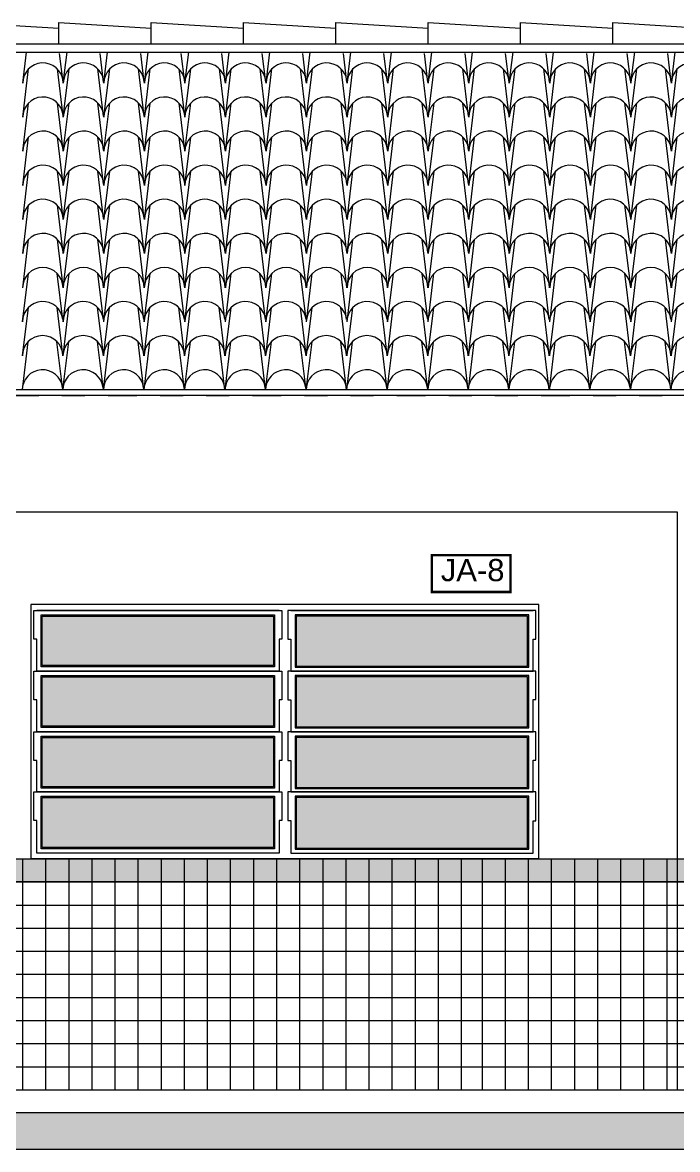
# Model space of a CAD drawing. Extents: x 183 to 373, y 23 to 105.
# Drawn here: x 250.505 to 253.342, y 46.322 to 51.2 of the extents above; entities that cross this region are included whole.
import ezdxf

# ---------------------------------------------------------------- set-up
doc = ezdxf.new("R2010")
doc.units = 0
doc.header["$LTSCALE"] = 0.005
doc.linetypes.add('C5', pattern=[60, 50, -5, 0, -5])
doc.linetypes.add('TRAÇO-2PTOS_P', pattern=[0.625, 0.25, -0.125, 0, -0.125, 0, -0.125])
for name, color, linetype in [('01', 1, 'CONTINUOUS'), ('0_HATCH', 1, 'CONTINUOUS'), ('252', 252, 'CONTINUOUS'), ('A-01', 1, 'CONTINUOUS'), ('A-CHAO_FACHADA', 8, 'CONTINUOUS'), ('A-COTAS', 1, 'CONTINUOUS'), ('A-HACH', 1, 'CONTINUOUS'), ('ARQ-EXO-1_100', 251, 'C5'), ('ARQ-SMB-1_100', 1, 'CONTINUOUS'), ('ARQ-TXT-1_075', 2, 'CONTINUOUS'), ('BL-AR-TELHA 2', 2, 'CONTINUOUS'), ('TELHA', 3, 'CONTINUOUS')]:
    doc.layers.add(name, color=color, linetype=linetype)
doc.styles.add('ESC-50-A20', font='arial.ttf', dxfattribs={"height": 0.1})

msp = doc.modelspace()

# ---------------------------------------------------------------- hatches: boundary and pattern name
at = {"layer": '0_HATCH'}
msp.add_hatch(color=160, dxfattribs=at).paths.add_polyline_path([(249.1814, 47.5803), (256.3908, 47.5803), (256.3908, 47.4803), (249.1814, 47.4803)])
at = {"layer": 'A-COTAS'}
h = msp.add_hatch(color=252, dxfattribs=at)
h.set_gradient(color1=(91, 91, 91), one_color=1, tint=1, name='INVHEMISPHERICAL')
h.paths.add_polyline_path([(250.5911, 48.6309), (250.5911, 48.4164), (251.5923, 48.4164), (251.5923, 48.6309)])
h.paths.add_polyline_path([(250.5911, 48.3684), (250.5911, 48.1539), (251.5923, 48.1539), (251.5923, 48.3684)])
h.paths.add_polyline_path([(250.5911, 48.1059), (250.5911, 47.8914), (251.5923, 47.8914), (251.5923, 48.1059)])
h.paths.add_polyline_path([(250.5911, 47.8459), (250.5911, 47.6289), (251.5923, 47.6289), (251.5923, 47.8459)])
h.paths.add_polyline_path([(252.6923, 48.4141), (252.6923, 48.6309), (251.6911, 48.6309), (251.6911, 48.4141)])
h.paths.add_polyline_path([(252.6923, 48.1516), (252.6923, 48.3684), (251.6911, 48.3684), (251.6911, 48.1516)])
h.paths.add_polyline_path([(252.6923, 47.8891), (252.6923, 48.1059), (251.6911, 48.1059), (251.6911, 47.8891)])
h.paths.add_polyline_path([(251.6911, 47.8459), (251.6911, 47.6266), (252.6923, 47.6266), (252.6923, 47.8459)])
at = {"layer": 'A-HACH'}
msp.add_hatch(color=254, dxfattribs=at).paths.add_polyline_path([(206.7713, 46.4803), (206.7713, 46.3223), (267.1607, 46.3223), (267.1607, 46.4803)])

# ---------------------------------------------------------------- linework, layer by layer
at = {"layer": '01', "color": 251}
for p, q in [((249.1814, 47.4803, -6.6453), (256.3908, 47.4803, -6.6453)), ((249.5117, 47.4803, -6.6453), (253.3417, 47.4803, -6.6453))]:
    msp.add_line(p, q, dxfattribs=at)
at = {"layer": '252', "linetype": 'Continuous'}
for p, q in [((250.5067, 46.5803, 13.2905), (250.5067, 47.5803, 13.2905)), ((250.6067, 46.5803, 13.2905), (250.6067, 47.5803, 13.2905)), ((250.7067, 46.5803, 13.2905), (250.7067, 47.5803, 13.2905)), ((250.8067, 46.5803, 13.2905), (250.8067, 47.5803, 13.2905)), ((250.9067, 46.5803, 13.2905), (250.9067, 47.5803, 13.2905)), ((251.0067, 46.5803, 13.2905), (251.0067, 47.5803, 13.2905)), ((251.1067, 46.5803, 13.2905), (251.1067, 47.5803, 13.2905)), ((251.2067, 46.5803, 13.2905), (251.2067, 47.5803, 13.2905)), ((251.3067, 46.5803, 13.2905), (251.3067, 47.5803, 13.2905)), ((251.4067, 46.5803, 13.2905), (251.4067, 47.5803, 13.2905)), ((251.5067, 46.5803, 13.2905), (251.5067, 47.5803, 13.2905)), ((251.6067, 46.5803, 13.2905), (251.6067, 47.5803, 13.2905)), ((251.7067, 46.5803, 13.2905), (251.7067, 47.5803, 13.2905)), ((251.8067, 46.5803, 13.2905), (251.8067, 47.5803, 13.2905)), ((251.9067, 46.5803, 13.2905), (251.9067, 47.5803, 13.2905)), ((252.0067, 46.5803, 13.2905), (252.0067, 47.5803, 13.2905)), ((252.0067, 46.5803, 13.2905), (252.0067, 47.5803, 13.2905)), ((252.1067, 46.5803, 13.2905), (252.1067, 47.5803, 13.2905)), ((252.2067, 46.5803, 13.2905), (252.2067, 47.5803, 13.2905)), ((252.3067, 46.5803, 13.2905), (252.3067, 47.5803, 13.2905)), ((252.3067, 46.5803, 13.2905), (252.3067, 47.5803, 13.2905)), ((252.4067, 46.5803, 13.2905), (252.4067, 47.5803, 13.2905)), ((252.4967, 46.5803, 16.6132), (252.4967, 47.5803, 16.6132)), ((252.5967, 46.5803, 16.6132), (252.5967, 47.5803, 16.6132)), ((252.6967, 46.5803, 16.6132), (252.6967, 47.5803, 16.6132)), ((252.7967, 46.5803, 16.6132), (252.7967, 47.5803, 16.6132)), ((252.8967, 46.5803, 16.6132), (252.8967, 47.5803, 16.6132)), ((252.9967, 46.5803, 16.6132), (252.9967, 47.5803, 16.6132)), ((253.0967, 46.5803, 16.6132), (253.0967, 47.5803, 16.6132)), ((253.1967, 46.5803, 16.6132), (253.1967, 47.5803, 16.6132)), ((253.2967, 46.5803, 16.6132), (253.2967, 47.5803, 16.6132)), ((249.1814, 47.3803, -1.9488), (256.3908, 47.3803, -1.9673)), ((249.5117, 47.3803, -0.6848), (253.3417, 47.3803, -1.3071)), ((249.1814, 47.2803, -1.9488), (256.3908, 47.2803, -1.9673)), ((249.5117, 47.2803, -0.6848), (253.3417, 47.2803, -1.3071)), ((249.1814, 47.1803, -1.9488), (256.3908, 47.1803, -1.9673)), ((249.5117, 47.1803, -0.6848), (253.3417, 47.1803, -1.3071)), ((249.1814, 47.0803, -1.9488), (257.4373, 47.0803, -1.97)), ((249.5117, 47.0803, -0.6848), (253.3417, 47.0803, -1.3071)), ((249.1814, 46.9803, -1.9488), (256.3908, 46.9803, -1.9673)), ((249.5117, 46.9803, -0.6848), (253.3417, 46.9803, -1.3071)), ((249.1814, 46.8803, -1.9488), (256.3908, 46.8803, -1.9673)), ((249.5117, 46.8803, -0.6848), (253.3417, 46.8803, -1.3071)), ((249.1814, 46.7803, -1.9488), (256.3908, 46.7803, -1.9673)), ((249.5117, 46.7803, -0.6848), (253.3417, 46.7803, -1.3071)), ((249.1814, 46.6803, -1.9488), (256.3908, 46.6803, -1.9673)), ((249.5117, 46.6803, -0.6848), (253.3417, 46.6803, -1.3071))]:
    msp.add_line(p, q, dxfattribs=at)
at = {"layer": '252', "linetype": 'Continuous', "elevation": 3.3226}
for points in [[(249.1814, 47.5803), (256.3908, 47.5803)], [(249.5117, 47.5803), (253.3417, 47.5803)], [(256.3908, 47.4803), (249.1814, 47.4803)], [(253.3417, 47.4803), (249.5117, 47.4803)]]:
    msp.add_lwpolyline(points, dxfattribs=at)
msp.add_lwpolyline([(249.1814, 47.5803), (256.3908, 47.5803), (256.3908, 47.4803), (249.1814, 47.4803)], close=True, dxfattribs=at)
at = {"layer": 'A-01', "color": 3}
for p, q in [((250.2621, 51.1998), (250.6621, 51.1753)), ((250.6621, 51.1077), (250.6621, 51.1998)), ((250.6621, 51.1998), (251.0621, 51.1753)), ((251.0621, 51.1077), (251.0621, 51.1998)), ((251.0621, 51.1998), (251.4621, 51.1753)), ((251.4621, 51.1077), (251.4621, 51.1998)), ((251.4621, 51.1998), (251.8621, 51.1753)), ((251.8621, 51.1077), (251.8621, 51.1998)), ((251.8621, 51.1998), (252.2621, 51.1753)), ((252.2621, 51.1077), (252.2621, 51.1998)), ((252.2621, 51.1998), (252.6621, 51.1753)), ((252.6621, 51.1077), (252.6621, 51.1998)), ((252.6621, 51.1998), (253.0621, 51.1753)), ((252.6621, 51.1998), (253.0621, 51.1753)), ((253.0621, 51.1077), (253.0621, 51.1998)), ((253.0621, 51.1998), (253.4621, 51.1753)), ((212.5123, 51.1077), (261.8473, 51.1077)), ((212.5123, 51.0717), (261.8473, 51.0717)), ((253.3417, 49.0811), (249.5117, 49.0811)), ((253.3417, 46.5803), (253.3417, 49.0811))]:
    msp.add_line(p, q, dxfattribs=at)
at = {"layer": 'A-01', "color": 5}
msp.add_line((208.0123, 46.5803), (266.3623, 46.5803), dxfattribs=at)
at = {"layer": 'A-01', "color": 8}
msp.add_line((267.1607, 46.3223), (206.7713, 46.3223), dxfattribs=at)
at = {"layer": 'A-CHAO_FACHADA', "color": 6}
msp.add_line((267.1607, 46.4803), (206.7713, 46.4803), dxfattribs=at)
at = {"layer": 'A-COTAS'}
for p, q in [((252.7417, 48.6803, 19.9358), (250.5417, 48.6803, 19.9358)), ((250.5417, 48.6803, 19.9358), (250.5417, 47.5803, 19.9358)), ((252.7417, 47.5803, 19.9358), (252.7417, 48.6803, 19.9358)), ((250.5544, 48.6549, 19.9358), (251.629, 48.6549, 19.9358)), ((250.5544, 48.5314, 19.9358), (250.5544, 48.6549, 19.9358)), ((251.6163, 48.6549, 19.9358), (250.5671, 48.6549, 19.9358)), ((250.5861, 48.6359, 19.9358), (251.5973, 48.6359, 19.9358)), ((250.5861, 48.4114, 19.9358), (250.5861, 48.6359, 19.9358)), ((250.5911, 48.6309, 19.9358), (251.5923, 48.6309, 19.9358)), ((250.5911, 48.4164, 19.9358), (250.5911, 48.6309, 19.9358)), ((251.5923, 48.6309, 19.9358), (251.5923, 48.4164, 19.9358)), ((251.5973, 48.6359, 19.9358), (251.5973, 48.4114, 19.9358)), ((251.629, 48.6549, 19.9358), (251.629, 48.5314, 19.9358)), ((252.729, 48.6549, 19.9358), (251.6544, 48.6549, 19.9358)), ((251.6544, 48.6549, 19.9358), (251.6544, 48.5314, 19.9358)), ((251.6671, 48.6549, 19.9358), (252.7163, 48.6549, 19.9358)), ((252.6973, 48.6359, 19.9358), (251.6861, 48.6359, 19.9358)), ((251.6861, 48.6359, 19.9358), (251.6861, 48.4091, 19.9358)), ((252.6923, 48.6309, 19.9358), (251.6911, 48.6309, 19.9358)), ((251.6911, 48.6309, 19.9358), (251.6911, 48.4141, 19.9358)), ((252.6923, 48.4141, 19.9358), (252.6923, 48.6309, 19.9358)), ((252.6973, 48.4091, 19.9358), (252.6973, 48.6359, 19.9358)), ((252.729, 48.5316, 19.9358), (252.729, 48.6549, 19.9358)), ((252.7163, 48.3924, 19.9358), (252.7163, 48.5316, 19.9358)), ((252.7163, 48.5316, 19.9358), (252.729, 48.5316, 19.9358)), ((250.5671, 48.5314, 19.9358), (250.5544, 48.5314, 19.9358)), ((250.5671, 48.3924, 19.9358), (250.5671, 48.5314, 19.9358)), ((251.629, 48.5314, 19.9358), (251.6163, 48.5314, 19.9358)), ((251.6163, 48.5314, 19.9358), (251.6163, 48.3924, 19.9358)), ((251.6544, 48.5314, 19.9358), (251.6671, 48.5314, 19.9358)), ((251.6671, 48.5314, 19.9358), (251.6671, 48.3924, 19.9358)), ((250.5544, 48.3924, 19.9358), (251.629, 48.3924, 19.9358)), ((250.5544, 48.2689, 19.9358), (250.5544, 48.3924, 19.9358)), ((251.6163, 48.3924, 19.9358), (250.5671, 48.3924, 19.9358)), ((251.6163, 48.3924, 19.9358), (250.5671, 48.3924, 19.9358)), ((251.5973, 48.4114, 19.9358), (250.5861, 48.4114, 19.9358)), ((251.5923, 48.4164, 19.9358), (250.5911, 48.4164, 19.9358)), ((251.629, 48.3924, 19.9358), (251.629, 48.2689, 19.9358)), ((252.729, 48.3924, 19.9358), (251.6544, 48.3924, 19.9358)), ((251.6544, 48.3924, 19.9358), (251.6544, 48.2689, 19.9358)), ((251.6671, 48.3924, 19.9358), (252.7163, 48.3924, 19.9358)), ((251.6671, 48.3924, 19.9358), (252.7163, 48.3924, 19.9358)), ((251.6861, 48.4091, 19.9358), (252.6973, 48.4091, 19.9358)), ((251.6911, 48.4141, 19.9358), (252.6923, 48.4141, 19.9358)), ((252.729, 48.2691, 19.9358), (252.729, 48.3924, 19.9358)), ((250.5861, 48.3734, 19.9358), (251.5973, 48.3734, 19.9358)), ((250.5861, 48.1489, 19.9358), (250.5861, 48.3734, 19.9358)), ((250.5911, 48.3684, 19.9358), (251.5923, 48.3684, 19.9358)), ((250.5911, 48.1539, 19.9358), (250.5911, 48.3684, 19.9358)), ((251.5923, 48.3684, 19.9358), (251.5923, 48.1539, 19.9358)), ((251.5973, 48.3734, 19.9358), (251.5973, 48.1489, 19.9358)), ((252.6973, 48.3734, 19.9358), (251.6861, 48.3734, 19.9358)), ((251.6861, 48.3734, 19.9358), (251.6861, 48.1466, 19.9358)), ((252.6923, 48.3684, 19.9358), (251.6911, 48.3684, 19.9358)), ((251.6911, 48.3684, 19.9358), (251.6911, 48.1516, 19.9358)), ((252.6923, 48.1516, 19.9358), (252.6923, 48.3684, 19.9358)), ((252.6973, 48.1466, 19.9358), (252.6973, 48.3734, 19.9358)), ((250.5671, 48.2689, 19.9358), (250.5544, 48.2689, 19.9358)), ((250.5671, 48.1299, 19.9358), (250.5671, 48.2689, 19.9358)), ((251.629, 48.2689, 19.9358), (251.6163, 48.2689, 19.9358)), ((251.6163, 48.2689, 19.9358), (251.6163, 48.1299, 19.9358)), ((251.6544, 48.2689, 19.9358), (251.6671, 48.2689, 19.9358)), ((251.6671, 48.2689, 19.9358), (251.6671, 48.1299, 19.9358)), ((252.7163, 48.1299, 19.9358), (252.7163, 48.2691, 19.9358)), ((252.7163, 48.2691, 19.9358), (252.729, 48.2691, 19.9358)), ((251.5973, 48.1489, 19.9358), (250.5861, 48.1489, 19.9358)), ((251.5923, 48.1539, 19.9358), (250.5911, 48.1539, 19.9358)), ((251.6861, 48.1466, 19.9358), (252.6973, 48.1466, 19.9358)), ((251.6911, 48.1516, 19.9358), (252.6923, 48.1516, 19.9358)), ((250.5544, 48.1299, 19.9358), (251.629, 48.1299, 19.9358)), ((250.5544, 48.0064, 19.9358), (250.5544, 48.1299, 19.9358)), ((251.6163, 48.1299, 19.9358), (250.5671, 48.1299, 19.9358)), ((251.6163, 48.1299, 19.9358), (250.5671, 48.1299, 19.9358)), ((250.5861, 48.1109, 19.9358), (251.5973, 48.1109, 19.9358)), ((250.5861, 47.8864, 19.9358), (250.5861, 48.1109, 19.9358)), ((250.5911, 48.1059, 19.9358), (251.5923, 48.1059, 19.9358)), ((250.5911, 47.8914, 19.9358), (250.5911, 48.1059, 19.9358)), ((251.5923, 48.1059, 19.9358), (251.5923, 47.8914, 19.9358)), ((251.5973, 48.1109, 19.9358), (251.5973, 47.8864, 19.9358)), ((251.629, 48.1299, 19.9358), (251.629, 48.0064, 19.9358)), ((252.729, 48.1299, 19.9358), (251.6544, 48.1299, 19.9358)), ((251.6544, 48.1299, 19.9358), (251.6544, 48.0064, 19.9358)), ((251.6671, 48.1299, 19.9358), (252.7163, 48.1299, 19.9358)), ((251.6671, 48.1299, 19.9358), (252.7163, 48.1299, 19.9358)), ((252.6973, 48.1109, 19.9358), (251.6861, 48.1109, 19.9358)), ((251.6861, 48.1109, 19.9358), (251.6861, 47.8841, 19.9358)), ((252.6923, 48.1059, 19.9358), (251.6911, 48.1059, 19.9358)), ((251.6911, 48.1059, 19.9358), (251.6911, 47.8891, 19.9358)), ((252.6923, 47.8891, 19.9358), (252.6923, 48.1059, 19.9358)), ((252.6973, 47.8841, 19.9358), (252.6973, 48.1109, 19.9358)), ((252.729, 48.0066, 19.9358), (252.729, 48.1299, 19.9358)), ((250.5671, 48.0064, 19.9358), (250.5544, 48.0064, 19.9358)), ((250.5671, 47.8699, 19.9358), (250.5671, 48.0064, 19.9358)), ((251.629, 48.0064, 19.9358), (251.6163, 48.0064, 19.9358)), ((251.6163, 48.0064, 19.9358), (251.6163, 47.8699, 19.9358)), ((251.6544, 48.0064, 19.9358), (251.6671, 48.0064, 19.9358)), ((251.6671, 48.0064, 19.9358), (251.6671, 47.8699, 19.9358)), ((252.7163, 47.8699, 19.9358), (252.7163, 48.0066, 19.9358)), ((252.7163, 48.0066, 19.9358), (252.729, 48.0066, 19.9358)), ((250.5544, 47.8699, 19.9358), (251.629, 47.8699, 19.9358)), ((250.5544, 47.7464, 19.9358), (250.5544, 47.8699, 19.9358)), ((251.6163, 47.8699, 19.9358), (250.5671, 47.8699, 19.9358)), ((251.6163, 47.8699, 19.9358), (250.5671, 47.8699, 19.9358)), ((251.5973, 47.8864, 19.9358), (250.5861, 47.8864, 19.9358)), ((250.5861, 47.8509, 19.9358), (251.5973, 47.8509, 19.9358)), ((250.5861, 47.6239, 19.9358), (250.5861, 47.8509, 19.9358)), ((251.5923, 47.8914, 19.9358), (250.5911, 47.8914, 19.9358)), ((251.5973, 47.8509, 19.9358), (251.5973, 47.6239, 19.9358)), ((251.629, 47.8699, 19.9358), (251.629, 47.7464, 19.9358)), ((252.729, 47.8699, 19.9358), (251.6544, 47.8699, 19.9358)), ((251.6544, 47.8699, 19.9358), (251.6544, 47.7464, 19.9358)), ((251.6671, 47.8699, 19.9358), (252.7163, 47.8699, 19.9358)), ((251.6671, 47.8699, 19.9358), (252.7163, 47.8699, 19.9358)), ((251.6861, 47.8841, 19.9358), (252.6973, 47.8841, 19.9358)), ((252.6973, 47.8509, 19.9358), (251.6861, 47.8509, 19.9358)), ((251.6861, 47.8509, 19.9358), (251.6861, 47.6216, 19.9358)), ((251.6911, 47.8891, 19.9358), (252.6923, 47.8891, 19.9358)), ((252.6973, 47.6216, 19.9358), (252.6973, 47.8509, 19.9358)), ((252.729, 47.7441, 19.9358), (252.729, 47.8699, 19.9358)), ((250.5911, 47.8459, 19.9358), (251.5923, 47.8459, 19.9358)), ((250.5911, 47.6289, 19.9358), (250.5911, 47.8459, 19.9358)), ((251.5923, 47.8459, 19.9358), (251.5923, 47.6289, 19.9358)), ((252.6923, 47.8459, 19.9358), (251.6911, 47.8459, 19.9358)), ((251.6911, 47.8459, 19.9358), (251.6911, 47.6266, 19.9358)), ((252.6923, 47.6266, 19.9358), (252.6923, 47.8459, 19.9358)), ((250.5671, 47.7464, 19.9358), (250.5544, 47.7464, 19.9358)), ((250.5671, 47.6049, 19.9358), (250.5671, 47.7464, 19.9358)), ((251.629, 47.7464, 19.9358), (251.6163, 47.7464, 19.9358)), ((251.6163, 47.7464, 19.9358), (251.6163, 47.6049, 19.9358)), ((251.6544, 47.7464, 19.9358), (251.6671, 47.7464, 19.9358)), ((251.6671, 47.7464, 19.9358), (251.6671, 47.6049, 19.9358)), ((252.7163, 47.6049, 19.9358), (252.7163, 47.7441, 19.9358)), ((252.7163, 47.7441, 19.9358), (252.729, 47.7441, 19.9358)), ((251.6163, 47.6049, 19.9358), (250.5671, 47.6049, 19.9358)), ((251.5973, 47.6239, 19.9358), (250.5861, 47.6239, 19.9358)), ((251.5923, 47.6289, 19.9358), (250.5911, 47.6289, 19.9358)), ((251.6671, 47.6049, 19.9358), (252.7163, 47.6049, 19.9358)), ((251.6861, 47.6216, 19.9358), (252.6973, 47.6216, 19.9358)), ((251.6911, 47.6266, 19.9358), (252.6923, 47.6266, 19.9358)), ((252.7417, 47.5803, 19.9358), (250.5417, 47.5803, 19.9358))]:
    msp.add_line(p, q, dxfattribs=at)
at = {"layer": 'ARQ-EXO-1_100', "color": 252, "linetype": 'TRAÇO-2PTOS_P', "ltscale": 100}
for p, q in [((205.8759, 49.5853), (267.1857, 49.5853)), ((205.8759, 46.5803), (267.1857, 46.5803))]:
    msp.add_line(p, q, dxfattribs=at)
at = {"layer": 'ARQ-SMB-1_100', "color": 252, "ltscale": 10, "const_width": 0.0107, "elevation": 19.9358}
msp.add_lwpolyline([(252.2781, 48.7349), (252.619, 48.7349), (252.619, 48.8949), (252.2781, 48.8949)], close=True, dxfattribs=at)
at = {"layer": 'BL-AR-TELHA 2'}
for p, q in [((250.5066, 50.9375), (250.5227, 51.0717)), ((250.6821, 50.9375), (250.6983, 51.0717)), ((250.8577, 50.9375), (250.8739, 51.0717)), ((251.0333, 50.9375), (251.0494, 51.0717)), ((251.2088, 50.9375), (251.225, 51.0717)), ((251.3844, 50.9375), (251.4006, 51.0717)), ((251.56, 50.9375), (251.5761, 51.0717)), ((251.7356, 50.9375), (251.7517, 51.0717)), ((251.9111, 50.9375), (251.9273, 51.0717)), ((252.0867, 50.9375), (252.1028, 51.0717)), ((252.2623, 50.9375), (252.2784, 51.0717)), ((252.4378, 50.9375), (252.454, 51.0717)), ((252.6134, 50.9375), (252.6296, 51.0717)), ((252.789, 50.9375), (252.8051, 51.0717)), ((252.9645, 50.9375), (252.9807, 51.0717)), ((253.1401, 50.9375), (253.1563, 51.0717)), ((253.3157, 50.9375), (253.3318, 51.0717)), ((250.681, 50.9423), (250.6661, 51.066)), ((250.8566, 50.9423), (250.8417, 51.066)), ((251.0321, 50.9423), (251.0172, 51.066)), ((251.2077, 50.9423), (251.1928, 51.066)), ((251.3833, 50.9423), (251.3684, 51.066)), ((251.5588, 50.9423), (251.5439, 51.066)), ((251.7344, 50.9423), (251.7195, 51.066)), ((251.91, 50.9423), (251.8951, 51.066)), ((252.0856, 50.9423), (252.0707, 51.066)), ((252.2611, 50.9423), (252.2462, 51.066)), ((252.4367, 50.9423), (252.4218, 51.066)), ((252.6123, 50.9423), (252.5974, 51.066)), ((252.7878, 50.9423), (252.7729, 51.066)), ((252.9634, 50.9423), (252.9485, 51.066)), ((253.139, 50.9423), (253.1241, 51.066)), ((253.3145, 50.9423), (253.2996, 51.066)), ((250.5066, 50.79), (250.5317, 50.9989)), ((250.681, 50.7947), (250.6564, 50.9989)), ((250.6821, 50.79), (250.7073, 50.9989)), ((250.8566, 50.7947), (250.832, 50.9989)), ((250.8577, 50.79), (250.8829, 50.9989)), ((251.0321, 50.7947), (251.0076, 50.9989)), ((251.0333, 50.79), (251.0584, 50.9989)), ((251.2077, 50.7947), (251.1831, 50.9989)), ((251.2088, 50.79), (251.234, 50.9989)), ((251.3833, 50.7947), (251.3587, 50.9989)), ((251.3844, 50.79), (251.4096, 50.9989)), ((251.5588, 50.7947), (251.5343, 50.9989)), ((251.56, 50.79), (251.5851, 50.9989)), ((251.7344, 50.7947), (251.7098, 50.9989)), ((251.7356, 50.79), (251.7607, 50.9989)), ((251.91, 50.7947), (251.8854, 50.9989)), ((251.9111, 50.79), (251.9363, 50.9989)), ((252.0856, 50.7947), (252.061, 50.9989)), ((252.0867, 50.79), (252.1118, 50.9989)), ((252.2611, 50.7947), (252.2365, 50.9989)), ((252.2623, 50.79), (252.2874, 50.9989)), ((252.4367, 50.7947), (252.4121, 50.9989)), ((252.4378, 50.79), (252.463, 50.9989)), ((252.6123, 50.7947), (252.5877, 50.9989)), ((252.6134, 50.79), (252.6386, 50.9989)), ((252.7878, 50.7947), (252.7633, 50.9989)), ((252.789, 50.79), (252.8141, 50.9989)), ((252.9634, 50.7947), (252.9388, 50.9989)), ((252.9645, 50.79), (252.9897, 50.9989)), ((253.139, 50.7947), (253.1144, 50.9989)), ((253.1401, 50.79), (253.1653, 50.9989)), ((253.3145, 50.7947), (253.29, 50.9989)), ((253.3157, 50.79), (253.3408, 50.9989)), ((250.5066, 50.6424), (250.5317, 50.8514)), ((250.681, 50.6472), (250.6564, 50.8514)), ((250.6821, 50.6424), (250.7073, 50.8514)), ((250.8566, 50.6472), (250.832, 50.8514)), ((250.8577, 50.6424), (250.8829, 50.8514)), ((251.0321, 50.6472), (251.0076, 50.8514)), ((251.0333, 50.6424), (251.0584, 50.8514)), ((251.2077, 50.6472), (251.1831, 50.8514)), ((251.2088, 50.6424), (251.234, 50.8514)), ((251.3833, 50.6472), (251.3587, 50.8514)), ((251.3844, 50.6424), (251.4096, 50.8514)), ((251.5588, 50.6472), (251.5343, 50.8514)), ((251.56, 50.6424), (251.5851, 50.8514)), ((251.7344, 50.6472), (251.7098, 50.8514)), ((251.7356, 50.6424), (251.7607, 50.8514)), ((251.91, 50.6472), (251.8854, 50.8514)), ((251.9111, 50.6424), (251.9363, 50.8514)), ((252.0856, 50.6472), (252.061, 50.8514)), ((252.0867, 50.6424), (252.1118, 50.8514)), ((252.2611, 50.6472), (252.2365, 50.8514)), ((252.2623, 50.6424), (252.2874, 50.8514)), ((252.4367, 50.6472), (252.4121, 50.8514)), ((252.4378, 50.6424), (252.463, 50.8514)), ((252.6123, 50.6472), (252.5877, 50.8514)), ((252.6134, 50.6424), (252.6386, 50.8514)), ((252.7878, 50.6472), (252.7633, 50.8514)), ((252.789, 50.6424), (252.8141, 50.8514)), ((252.9634, 50.6472), (252.9388, 50.8514)), ((252.9645, 50.6424), (252.9897, 50.8514)), ((253.139, 50.6472), (253.1144, 50.8514)), ((253.1401, 50.6424), (253.1653, 50.8514)), ((253.3145, 50.6472), (253.29, 50.8514)), ((253.3157, 50.6424), (253.3408, 50.8514)), ((250.5066, 50.4949), (250.5317, 50.7038)), ((250.681, 50.4996), (250.6564, 50.7038)), ((250.6821, 50.4949), (250.7073, 50.7038)), ((250.8566, 50.4996), (250.832, 50.7038)), ((250.8577, 50.4949), (250.8829, 50.7038)), ((251.0321, 50.4996), (251.0076, 50.7038)), ((251.0333, 50.4949), (251.0584, 50.7038)), ((251.2077, 50.4996), (251.1831, 50.7038)), ((251.2088, 50.4949), (251.234, 50.7038)), ((251.3833, 50.4996), (251.3587, 50.7038)), ((251.3844, 50.4949), (251.4096, 50.7038)), ((251.5588, 50.4996), (251.5343, 50.7038)), ((251.56, 50.4949), (251.5851, 50.7038)), ((251.7344, 50.4996), (251.7098, 50.7038)), ((251.7356, 50.4949), (251.7607, 50.7038)), ((251.91, 50.4996), (251.8854, 50.7038)), ((251.9111, 50.4949), (251.9363, 50.7038)), ((252.0856, 50.4996), (252.061, 50.7038)), ((252.0867, 50.4949), (252.1118, 50.7038)), ((252.2611, 50.4996), (252.2365, 50.7038)), ((252.2623, 50.4949), (252.2874, 50.7038)), ((252.4367, 50.4996), (252.4121, 50.7038)), ((252.4378, 50.4949), (252.463, 50.7038)), ((252.6123, 50.4996), (252.5877, 50.7038)), ((252.6134, 50.4949), (252.6386, 50.7038)), ((252.7878, 50.4996), (252.7633, 50.7038)), ((252.789, 50.4949), (252.8141, 50.7038)), ((252.9634, 50.4996), (252.9388, 50.7038)), ((252.9645, 50.4949), (252.9897, 50.7038)), ((253.139, 50.4996), (253.1144, 50.7038)), ((253.1401, 50.4949), (253.1653, 50.7038)), ((253.3145, 50.4996), (253.29, 50.7038)), ((253.3157, 50.4949), (253.3408, 50.7038)), ((250.5066, 50.3473), (250.5317, 50.5563)), ((250.681, 50.3521), (250.6564, 50.5563)), ((250.6821, 50.3473), (250.7073, 50.5563)), ((250.8566, 50.3521), (250.832, 50.5563)), ((250.8577, 50.3473), (250.8829, 50.5563)), ((251.0321, 50.3521), (251.0076, 50.5563)), ((251.0333, 50.3473), (251.0584, 50.5563)), ((251.2077, 50.3521), (251.1831, 50.5563)), ((251.2088, 50.3473), (251.234, 50.5563)), ((251.3833, 50.3521), (251.3587, 50.5563)), ((251.3844, 50.3473), (251.4096, 50.5563)), ((251.5588, 50.3521), (251.5343, 50.5563)), ((251.56, 50.3473), (251.5851, 50.5563)), ((251.7344, 50.3521), (251.7098, 50.5563)), ((251.7356, 50.3473), (251.7607, 50.5563)), ((251.91, 50.3521), (251.8854, 50.5563)), ((251.9111, 50.3473), (251.9363, 50.5563)), ((252.0856, 50.3521), (252.061, 50.5563)), ((252.0867, 50.3473), (252.1118, 50.5563)), ((252.2611, 50.3521), (252.2365, 50.5563)), ((252.2623, 50.3473), (252.2874, 50.5563)), ((252.4367, 50.3521), (252.4121, 50.5563)), ((252.4378, 50.3473), (252.463, 50.5563)), ((252.6123, 50.3521), (252.5877, 50.5563)), ((252.6134, 50.3473), (252.6386, 50.5563)), ((252.7878, 50.3521), (252.7633, 50.5563)), ((252.789, 50.3473), (252.8141, 50.5563)), ((252.9634, 50.3521), (252.9388, 50.5563)), ((252.9645, 50.3473), (252.9897, 50.5563)), ((253.139, 50.3521), (253.1144, 50.5563)), ((253.1401, 50.3473), (253.1653, 50.5563)), ((253.3145, 50.3521), (253.29, 50.5563)), ((253.3157, 50.3473), (253.3408, 50.5563)), ((250.5066, 50.1998), (250.5317, 50.4087)), ((250.681, 50.2045), (250.6564, 50.4087)), ((250.6821, 50.1998), (250.7073, 50.4087)), ((250.8566, 50.2045), (250.832, 50.4087)), ((250.8577, 50.1998), (250.8829, 50.4087)), ((251.0321, 50.2045), (251.0076, 50.4087)), ((251.0333, 50.1998), (251.0584, 50.4087)), ((251.2077, 50.2045), (251.1831, 50.4087)), ((251.2088, 50.1998), (251.234, 50.4087)), ((251.3833, 50.2045), (251.3587, 50.4087)), ((251.3844, 50.1998), (251.4096, 50.4087)), ((251.5588, 50.2045), (251.5343, 50.4087)), ((251.56, 50.1998), (251.5851, 50.4087)), ((251.7344, 50.2045), (251.7098, 50.4087)), ((251.7356, 50.1998), (251.7607, 50.4087)), ((251.91, 50.2045), (251.8854, 50.4087)), ((251.9111, 50.1998), (251.9363, 50.4087)), ((252.0856, 50.2045), (252.061, 50.4087)), ((252.0867, 50.1998), (252.1118, 50.4087)), ((252.2611, 50.2045), (252.2365, 50.4087)), ((252.2623, 50.1998), (252.2874, 50.4087)), ((252.4367, 50.2045), (252.4121, 50.4087)), ((252.4378, 50.1998), (252.463, 50.4087)), ((252.6123, 50.2045), (252.5877, 50.4087)), ((252.6134, 50.1998), (252.6386, 50.4087)), ((252.7878, 50.2045), (252.7633, 50.4087)), ((252.789, 50.1998), (252.8141, 50.4087)), ((252.9634, 50.2045), (252.9388, 50.4087)), ((252.9645, 50.1998), (252.9897, 50.4087)), ((253.139, 50.2045), (253.1144, 50.4087)), ((253.1401, 50.1998), (253.1653, 50.4087)), ((253.3145, 50.2045), (253.29, 50.4087)), ((253.3157, 50.1998), (253.3408, 50.4087)), ((250.5066, 50.0522), (250.5317, 50.2612)), ((250.681, 50.057), (250.6564, 50.2612)), ((250.6821, 50.0522), (250.7073, 50.2612)), ((250.8566, 50.057), (250.832, 50.2612)), ((250.8577, 50.0522), (250.8829, 50.2612)), ((251.0321, 50.057), (251.0076, 50.2612)), ((251.0333, 50.0522), (251.0584, 50.2612)), ((251.2077, 50.057), (251.1831, 50.2612)), ((251.2088, 50.0522), (251.234, 50.2612)), ((251.3833, 50.057), (251.3587, 50.2612)), ((251.3844, 50.0522), (251.4096, 50.2612)), ((251.5588, 50.057), (251.5343, 50.2612)), ((251.56, 50.0522), (251.5851, 50.2612)), ((251.7344, 50.057), (251.7098, 50.2612)), ((251.7356, 50.0522), (251.7607, 50.2612)), ((251.91, 50.057), (251.8854, 50.2612)), ((251.9111, 50.0522), (251.9363, 50.2612)), ((252.0856, 50.057), (252.061, 50.2612)), ((252.0867, 50.0522), (252.1118, 50.2612)), ((252.2611, 50.057), (252.2365, 50.2612)), ((252.2623, 50.0522), (252.2874, 50.2612)), ((252.4367, 50.057), (252.4121, 50.2612)), ((252.4378, 50.0522), (252.463, 50.2612)), ((252.6123, 50.057), (252.5877, 50.2612)), ((252.6134, 50.0522), (252.6386, 50.2612)), ((252.7878, 50.057), (252.7633, 50.2612)), ((252.789, 50.0522), (252.8141, 50.2612)), ((252.9634, 50.057), (252.9388, 50.2612)), ((252.9645, 50.0522), (252.9897, 50.2612)), ((253.139, 50.057), (253.1144, 50.2612)), ((253.1401, 50.0522), (253.1653, 50.2612)), ((253.3145, 50.057), (253.29, 50.2612)), ((253.3157, 50.0522), (253.3408, 50.2612)), ((250.506, 49.9047), (250.5311, 50.1136)), ((250.6799, 49.9142), (250.6558, 50.1136)), ((250.6816, 49.9047), (250.7067, 50.1136)), ((250.8554, 49.9142), (250.8314, 50.1136)), ((250.8571, 49.9047), (250.8823, 50.1136)), ((251.031, 49.9142), (251.007, 50.1136)), ((251.0327, 49.9047), (251.0579, 50.1136)), ((251.2066, 49.9142), (251.1826, 50.1136)), ((251.2083, 49.9047), (251.2334, 50.1136)), ((251.3821, 49.9142), (251.3581, 50.1136)), ((251.3838, 49.9047), (251.409, 50.1136)), ((251.5577, 49.9142), (251.5337, 50.1136)), ((251.5594, 49.9047), (251.5846, 50.1136)), ((251.7333, 49.9142), (251.7093, 50.1136)), ((251.735, 49.9047), (251.7601, 50.1136)), ((251.9088, 49.9142), (251.8848, 50.1136)), ((251.9106, 49.9047), (251.9357, 50.1136)), ((252.0844, 49.9142), (252.0604, 50.1136)), ((252.0861, 49.9047), (252.1113, 50.1136)), ((252.26, 49.9142), (252.236, 50.1136)), ((252.2617, 49.9047), (252.2868, 50.1136)), ((252.4356, 49.9142), (252.4115, 50.1136)), ((252.4373, 49.9047), (252.4624, 50.1136)), ((252.6111, 49.9142), (252.5871, 50.1136)), ((252.6128, 49.9047), (252.638, 50.1136)), ((252.7867, 49.9142), (252.7627, 50.1136)), ((252.7884, 49.9047), (252.8136, 50.1136)), ((252.9623, 49.9142), (252.9383, 50.1136)), ((252.964, 49.9047), (252.9891, 50.1136)), ((253.1378, 49.9142), (253.1138, 50.1136)), ((253.1395, 49.9047), (253.1647, 50.1136)), ((253.3134, 49.9142), (253.2894, 50.1136)), ((253.3151, 49.9047), (253.3403, 50.1136)), ((250.5054, 49.7571), (250.5306, 49.9661)), ((250.6799, 49.7619), (250.6553, 49.9661)), ((250.681, 49.7571), (250.7061, 49.9661)), ((250.8554, 49.7619), (250.8308, 49.9661)), ((250.8566, 49.7571), (250.8817, 49.9661)), ((251.031, 49.7619), (251.0064, 49.9661)), ((251.0321, 49.7571), (251.0573, 49.9661)), ((251.2066, 49.7619), (251.182, 49.9661)), ((251.2077, 49.7571), (251.2329, 49.9661)), ((251.3821, 49.7619), (251.3576, 49.9661)), ((251.3833, 49.7571), (251.4084, 49.9661)), ((251.5577, 49.7619), (251.5331, 49.9661)), ((251.5588, 49.7571), (251.584, 49.9661)), ((251.7333, 49.7619), (251.7087, 49.9661)), ((251.7344, 49.7571), (251.7596, 49.9661)), ((251.9088, 49.7619), (251.8843, 49.9661)), ((251.91, 49.7571), (251.9351, 49.9661)), ((252.0844, 49.7619), (252.0598, 49.9661)), ((252.0856, 49.7571), (252.1107, 49.9661)), ((252.26, 49.7619), (252.2354, 49.9661)), ((252.2611, 49.7571), (252.2863, 49.9661)), ((252.4356, 49.7619), (252.411, 49.9661)), ((252.4367, 49.7571), (252.4618, 49.9661)), ((252.6111, 49.7619), (252.5865, 49.9661)), ((252.6123, 49.7571), (252.6374, 49.9661)), ((252.7867, 49.7619), (252.7621, 49.9661)), ((252.7878, 49.7571), (252.813, 49.9661)), ((252.9623, 49.7619), (252.9377, 49.9661)), ((252.9634, 49.7571), (252.9886, 49.9661)), ((253.1378, 49.7619), (253.1133, 49.9661)), ((253.139, 49.7571), (253.1641, 49.9661)), ((253.3134, 49.7619), (253.2888, 49.9661)), ((253.3145, 49.7571), (253.3397, 49.9661)), ((250.5049, 49.6096), (250.53, 49.8185)), ((250.6799, 49.6096), (250.6547, 49.8185)), ((250.6804, 49.6096), (250.7056, 49.8185)), ((250.8554, 49.6096), (250.8303, 49.8185)), ((250.856, 49.6096), (250.8811, 49.8185)), ((251.031, 49.6096), (251.0058, 49.8185)), ((251.0316, 49.6096), (251.0567, 49.8185)), ((251.2066, 49.6096), (251.1814, 49.8185)), ((251.2071, 49.6096), (251.2323, 49.8185)), ((251.3821, 49.6096), (251.357, 49.8185)), ((251.3827, 49.6096), (251.4079, 49.8185)), ((251.5577, 49.6096), (251.5326, 49.8185)), ((251.5583, 49.6096), (251.5834, 49.8185)), ((251.7333, 49.6096), (251.7081, 49.8185)), ((251.7338, 49.6096), (251.759, 49.8185)), ((251.9088, 49.6096), (251.8837, 49.8185)), ((251.9094, 49.6096), (251.9346, 49.8185)), ((252.0844, 49.6096), (252.0593, 49.8185)), ((252.085, 49.6096), (252.1101, 49.8185)), ((252.26, 49.6096), (252.2348, 49.8185)), ((252.2606, 49.6096), (252.2857, 49.8185)), ((252.4356, 49.6096), (252.4104, 49.8185)), ((252.4361, 49.6096), (252.4613, 49.8185)), ((252.6111, 49.6096), (252.586, 49.8185)), ((252.6117, 49.6096), (252.6368, 49.8185)), ((252.7867, 49.6096), (252.7615, 49.8185)), ((252.7873, 49.6096), (252.8124, 49.8185)), ((252.9623, 49.6096), (252.9371, 49.8185)), ((252.9628, 49.6096), (252.988, 49.8185)), ((253.1378, 49.6096), (253.1127, 49.8185)), ((253.1384, 49.6096), (253.1636, 49.8185)), ((253.3134, 49.6096), (253.2883, 49.8185)), ((253.314, 49.6096), (253.3391, 49.8185))]:
    msp.add_line(p, q, dxfattribs=at)
for centre, start in [((250.5941, 50.9375), 6.5419), ((250.7696, 50.9375), 6.5419), ((250.9452, 50.9375), 6.5419), ((251.1208, 50.9375), 6.5419), ((251.2963, 50.9375), 6.5419), ((251.4719, 50.9375), 6.5419), ((251.6475, 50.9375), 6.5419), ((251.8231, 50.9375), 6.5419), ((251.9986, 50.9375), 6.5419), ((252.1742, 50.9375), 6.5419), ((252.3498, 50.9375), 6.5419), ((252.5253, 50.9375), 6.5419), ((252.7009, 50.9375), 6.5419), ((252.8765, 50.9375), 6.5419), ((253.052, 50.9375), 6.5419), ((253.2276, 50.9375), 6.5419), ((253.4032, 50.9375), 6.5419), ((250.5941, 50.79), 6.5419), ((250.7696, 50.79), 6.5419), ((250.9452, 50.79), 6.5419), ((251.1208, 50.79), 6.5419), ((251.2963, 50.79), 6.5419), ((251.4719, 50.79), 6.5419), ((251.6475, 50.79), 6.5419), ((251.8231, 50.79), 6.5419), ((251.9986, 50.79), 6.5419), ((252.1742, 50.79), 6.5419), ((252.3498, 50.79), 6.5419), ((252.5253, 50.79), 6.5419), ((252.7009, 50.79), 6.5419), ((252.8765, 50.79), 6.5419), ((253.052, 50.79), 6.5419), ((253.2276, 50.79), 6.5419), ((253.4032, 50.79), 6.5419), ((250.5941, 50.6424), 6.5419), ((250.7696, 50.6424), 6.5419), ((250.9452, 50.6424), 6.5419), ((251.1208, 50.6424), 6.5419), ((251.2963, 50.6424), 6.5419), ((251.4719, 50.6424), 6.5419), ((251.6475, 50.6424), 6.5419), ((251.8231, 50.6424), 6.5419), ((251.9986, 50.6424), 6.5419), ((252.1742, 50.6424), 6.5419), ((252.3498, 50.6424), 6.5419), ((252.5253, 50.6424), 6.5419), ((252.7009, 50.6424), 6.5419), ((252.8765, 50.6424), 6.5419), ((253.052, 50.6424), 6.5419), ((253.2276, 50.6424), 6.5419), ((253.4032, 50.6424), 6.5419), ((250.5941, 50.4949), 6.5419), ((250.7696, 50.4949), 6.5419), ((250.9452, 50.4949), 6.5419), ((251.1208, 50.4949), 6.5419), ((251.2963, 50.4949), 6.5419), ((251.4719, 50.4949), 6.5419), ((251.6475, 50.4949), 6.5419), ((251.8231, 50.4949), 6.5419), ((251.9986, 50.4949), 6.5419), ((252.1742, 50.4949), 6.5419), ((252.3498, 50.4949), 6.5419), ((252.5253, 50.4949), 6.5419), ((252.7009, 50.4949), 6.5419), ((252.8765, 50.4949), 6.5419), ((253.052, 50.4949), 6.5419), ((253.2276, 50.4949), 6.5419), ((253.4032, 50.4949), 6.5419), ((250.5941, 50.3473), 6.5419), ((250.7696, 50.3473), 6.5419), ((250.9452, 50.3473), 6.5419), ((251.1208, 50.3473), 6.5419), ((251.2963, 50.3473), 6.5419), ((251.4719, 50.3473), 6.5419), ((251.6475, 50.3473), 6.5419), ((251.8231, 50.3473), 6.5419), ((251.9986, 50.3473), 6.5419), ((252.1742, 50.3473), 6.5419), ((252.3498, 50.3473), 6.5419), ((252.5253, 50.3473), 6.5419), ((252.7009, 50.3473), 6.5419), ((252.8765, 50.3473), 6.5419), ((253.052, 50.3473), 6.5419), ((253.2276, 50.3473), 6.5419), ((253.4032, 50.3473), 6.5419), ((250.5941, 50.1998), 6.5419), ((250.7696, 50.1998), 6.5419), ((250.9452, 50.1998), 6.5419), ((251.1208, 50.1998), 6.5419), ((251.2963, 50.1998), 6.5419), ((251.4719, 50.1998), 6.5419), ((251.6475, 50.1998), 6.5419), ((251.8231, 50.1998), 6.5419), ((251.9986, 50.1998), 6.5419), ((252.1742, 50.1998), 6.5419), ((252.3498, 50.1998), 6.5419), ((252.5253, 50.1998), 6.5419), ((252.7009, 50.1998), 6.5419), ((252.8765, 50.1998), 6.5419), ((253.052, 50.1998), 6.5419), ((253.2276, 50.1998), 6.5419), ((253.4032, 50.1998), 6.5419), ((250.5935, 50.0522), 0), ((250.7691, 50.0522), 0), ((250.9446, 50.0522), 0), ((251.1202, 50.0522), 0), ((251.2958, 50.0522), 0), ((251.4713, 50.0522), 0), ((251.6469, 50.0522), 0), ((251.8225, 50.0522), 0), ((251.9981, 50.0522), 0), ((252.1736, 50.0522), 0), ((252.3492, 50.0522), 0), ((252.5248, 50.0522), 0), ((252.7003, 50.0522), 0), ((252.8759, 50.0522), 0), ((253.0515, 50.0522), 0), ((253.227, 50.0522), 0), ((253.4026, 50.0522), 0), ((250.5929, 49.9047), 6.5419), ((250.7685, 49.9047), 6.5419), ((250.9441, 49.9047), 6.5419), ((251.1196, 49.9047), 6.5419), ((251.2952, 49.9047), 6.5419), ((251.4708, 49.9047), 6.5419), ((251.6463, 49.9047), 6.5419), ((251.8219, 49.9047), 6.5419), ((251.9975, 49.9047), 6.5419), ((252.1731, 49.9047), 6.5419), ((252.3486, 49.9047), 6.5419), ((252.5242, 49.9047), 6.5419), ((252.6998, 49.9047), 6.5419), ((252.8753, 49.9047), 6.5419), ((253.0509, 49.9047), 6.5419), ((253.2265, 49.9047), 6.5419), ((253.402, 49.9047), 6.5419), ((250.5924, 49.7571), 0), ((250.7679, 49.7571), 0), ((250.9435, 49.7571), 0), ((251.1191, 49.7571), 0), ((251.2946, 49.7571), 0), ((251.4702, 49.7571), 0), ((251.6458, 49.7571), 0), ((251.8213, 49.7571), 0), ((251.9969, 49.7571), 0), ((252.1725, 49.7571), 0), ((252.3481, 49.7571), 0), ((252.5236, 49.7571), 0), ((252.6992, 49.7571), 0), ((252.8748, 49.7571), 0), ((253.0503, 49.7571), 0), ((253.2259, 49.7571), 0), ((253.4015, 49.7571), 0), ((250.5918, 49.6096), 6.5419), ((250.7674, 49.6096), 6.5419), ((250.9429, 49.6096), 6.5419), ((251.1185, 49.6096), 6.5419), ((251.2941, 49.6096), 6.5419), ((251.4696, 49.6096), 6.5419), ((251.6452, 49.6096), 6.5419), ((251.8208, 49.6096), 6.5419), ((251.9963, 49.6096), 6.5419), ((252.1719, 49.6096), 6.5419), ((252.3475, 49.6096), 6.5419), ((252.5231, 49.6096), 6.5419), ((252.6986, 49.6096), 6.5419), ((252.8742, 49.6096), 6.5419), ((253.0498, 49.6096), 6.5419), ((253.2253, 49.6096), 6.5419), ((253.4009, 49.6096), 6.5419)]:
    msp.add_arc(centre, 0.0875, start, 180, dxfattribs=at)
at = {"layer": 'TELHA'}
for p, q in [((266.785, 49.6096), (207.5745, 49.6096)), ((266.7776, 49.5853), (207.5981, 49.5853))]:
    msp.add_line(p, q, dxfattribs=at)

# ---------------------------------------------------------------- texts
at = {"layer": 'ARQ-TXT-1_075', "style": 'ESC-50-A20'}
msp.add_attdef('JA-8', (252.3168, 48.7819, 19.9358), '', height=0.096, dxfattribs=at)

doc.saveas('drawing.dxf')
